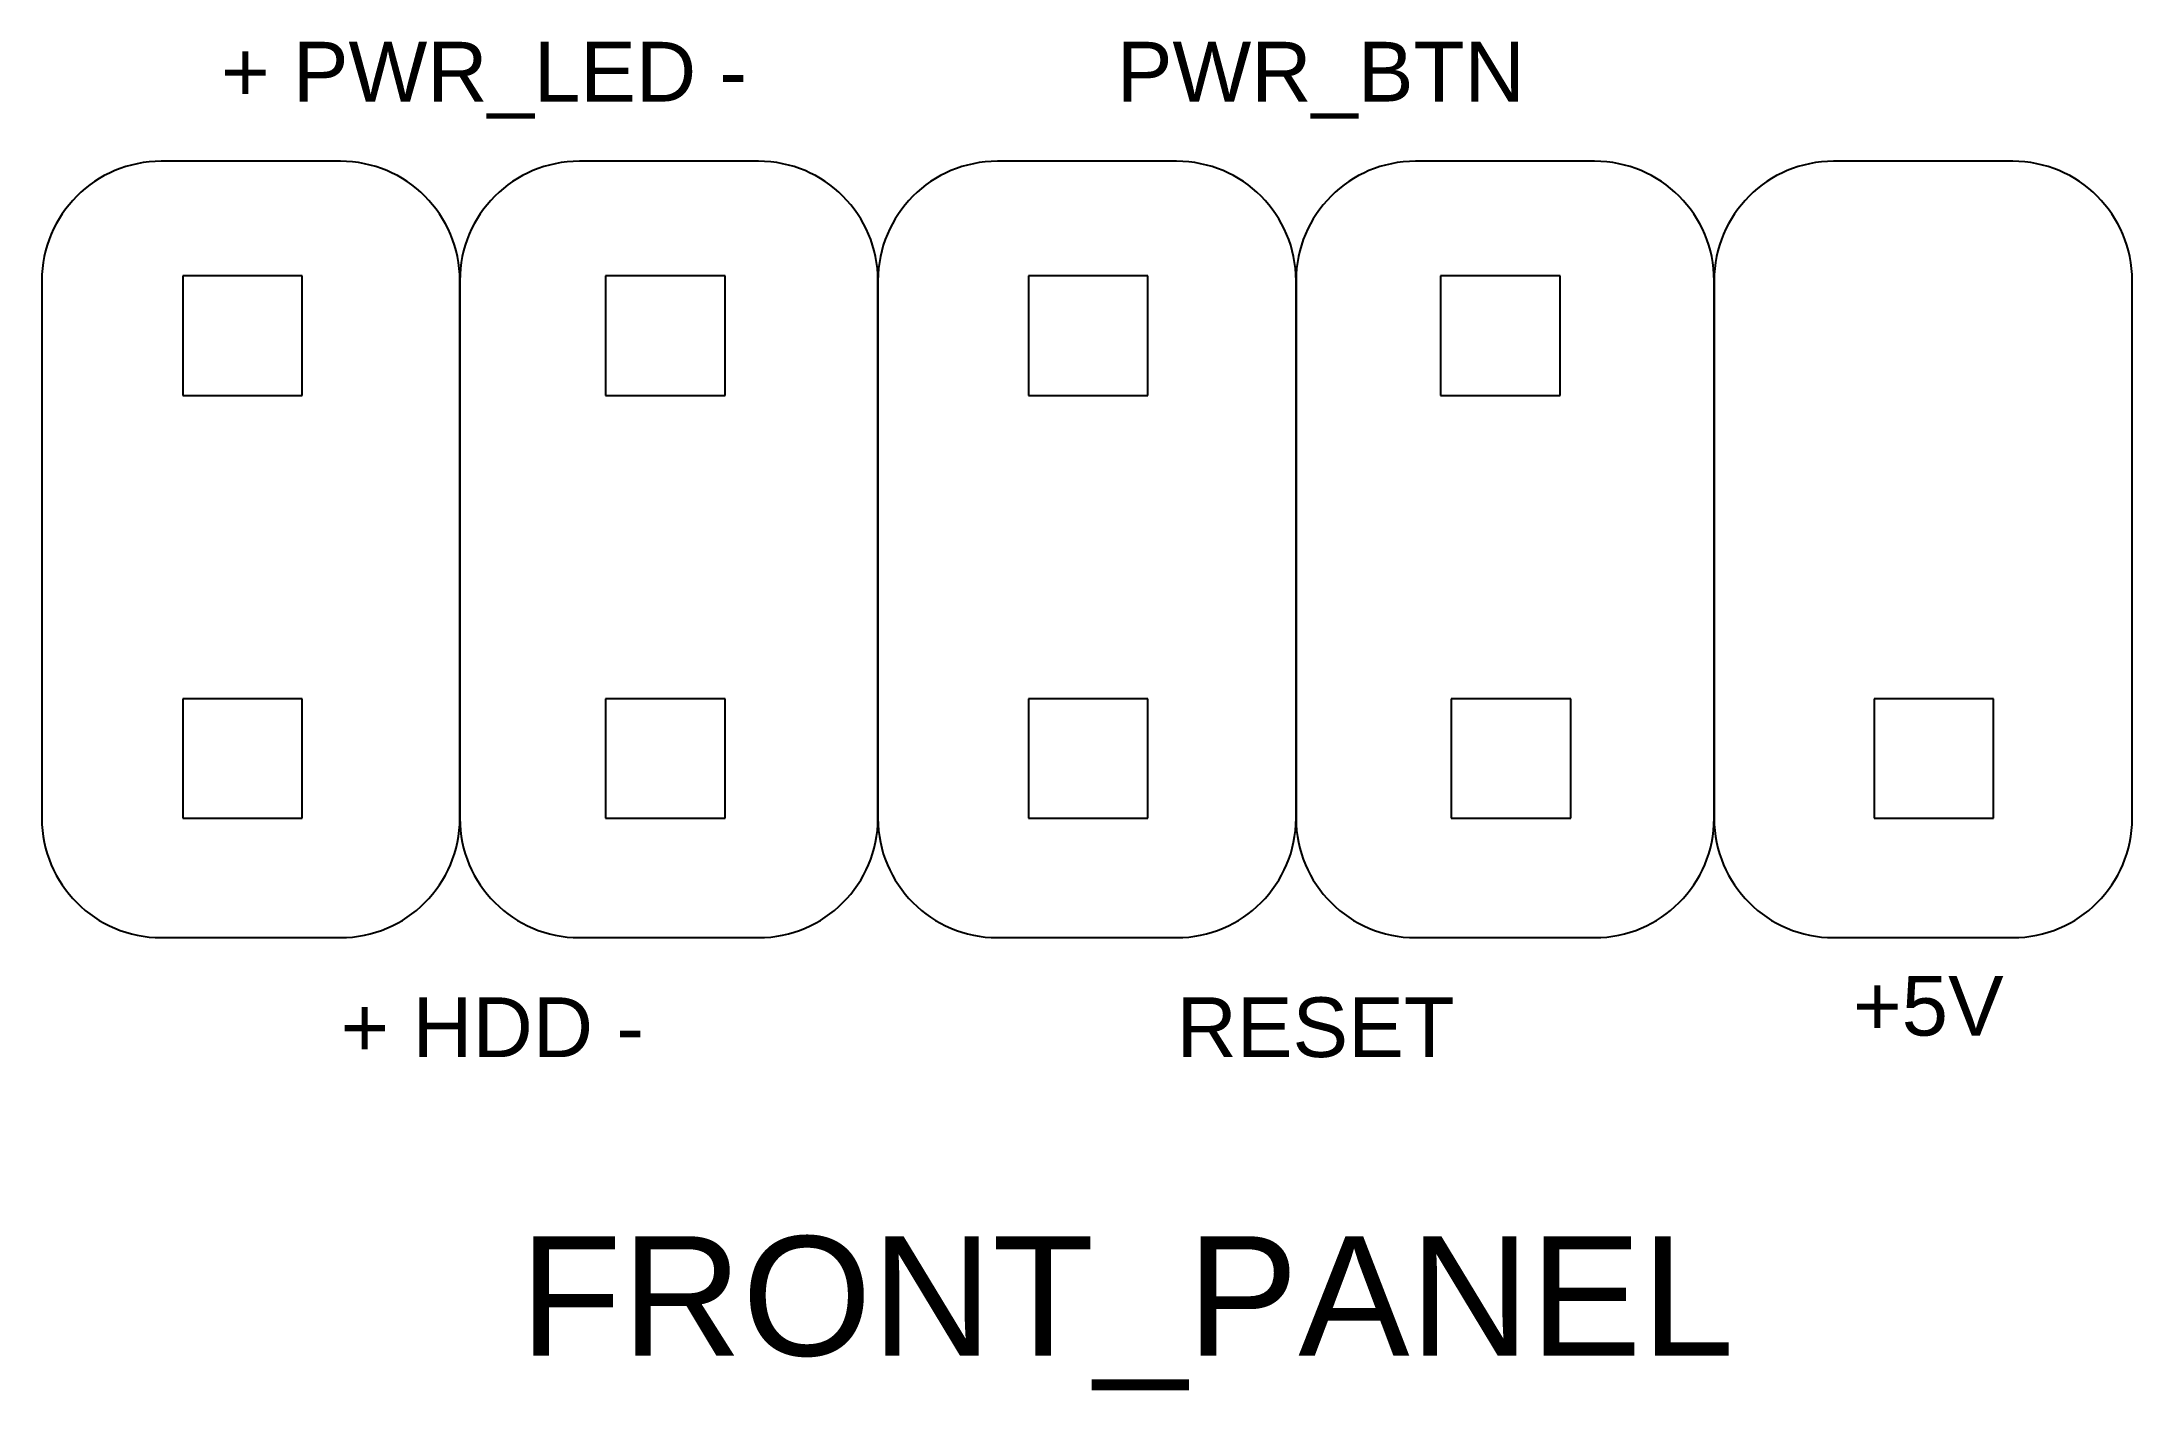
# Model space of a CAD drawing. Header units: millimetres. Extents: x 10.5 to 28, y 4.2 to 15.5.
import ezdxf

# ---------------------------------------------------------------- set-up
doc = ezdxf.new("R2010")
doc.units = ezdxf.units.MM
doc.layers.add('carcasa', color=7, linetype='Continuous', true_color=0x4b4126)
doc.layers.add('marcaje', color=130, linetype='Continuous')
doc.layers.add('pini', color=2, linetype='Continuous')
doc.styles.get("Standard").update_dxf_attribs({"font": 'arial.ttf'})

msp = doc.modelspace()

# ---------------------------------------------------------------- linework, layer by layer
at = {"layer": 'carcasa'}
for p, q in [((13, 14.5), (11.5, 14.5)), ((16.5, 14.5), (15, 14.5)), ((20, 14.5), (18.5, 14.5)), ((23.5, 14.5), (22, 14.5)), ((27, 14.5), (25.5, 14.5)), ((10.5, 13.5), (10.5, 9)), ((14, 9), (14, 13.5)), ((14, 13.5), (14, 9)), ((17.5, 9), (17.5, 13.5)), ((17.5, 13.5), (17.5, 9)), ((21, 9), (21, 13.5)), ((21, 13.5), (21, 9)), ((24.5, 9), (24.5, 13.5)), ((24.5, 13.5), (24.5, 9)), ((28, 9), (28, 13.5)), ((11.5, 8), (13, 8)), ((15, 8), (16.5, 8)), ((18.5, 8), (20, 8)), ((22, 8), (23.5, 8)), ((25.5, 8), (27, 8))]:
    msp.add_line(p, q, dxfattribs=at)
for centre, start, end in [((11.5, 13.5), 90, 180), ((13, 13.5), 0, 90), ((15, 13.5), 90, 180), ((16.5, 13.5), 0, 90), ((18.5, 13.5), 90, 180), ((20, 13.5), 0, 90), ((22, 13.5), 90, 180), ((23.5, 13.5), 0, 90), ((25.5, 13.5), 90, 180), ((27, 13.5), 0, 90), ((11.5, 9), 180, 270), ((13, 9), 270, 0), ((15, 9), 180, 270), ((16.5, 9), 270, 0), ((18.5, 9), 180, 270), ((20, 9), 270, 0), ((22, 9), 180, 270), ((23.5, 9), 270, 360), ((25.5, 9), 180, 270), ((27, 9), 270, 0)]:
    msp.add_arc(centre, 1, start, end, dxfattribs=at)
at = {"layer": 'pini'}
for p, q in [((11.68, 13.54), (11.68, 12.54)), ((12.68, 13.54), (11.68, 13.54)), ((12.68, 12.54), (12.68, 13.54)), ((15.22, 13.54), (15.22, 12.54)), ((16.22, 13.54), (15.22, 13.54)), ((16.22, 12.54), (16.22, 13.54)), ((18.76, 13.54), (18.76, 12.54)), ((19.76, 13.54), (18.76, 13.54)), ((19.76, 12.54), (19.76, 13.54)), ((22.21, 13.54), (22.21, 12.54)), ((23.21, 13.54), (22.21, 13.54)), ((23.21, 12.54), (23.21, 13.54)), ((11.68, 12.54), (12.68, 12.54)), ((15.22, 12.54), (16.22, 12.54)), ((18.76, 12.54), (19.76, 12.54)), ((22.21, 12.54), (23.21, 12.54)), ((11.68, 10), (11.68, 9)), ((12.68, 10), (11.68, 10)), ((12.68, 9), (12.68, 10)), ((15.22, 10), (15.22, 9)), ((16.22, 10), (15.22, 10)), ((16.22, 9), (16.22, 10)), ((18.76, 10), (18.76, 9)), ((19.76, 10), (18.76, 10)), ((19.76, 9), (19.76, 10)), ((22.3, 10), (22.3, 9)), ((23.3, 10), (22.3, 10)), ((23.3, 9), (23.3, 10)), ((25.84, 10), (25.84, 9)), ((26.84, 10), (25.84, 10)), ((26.84, 9), (26.84, 10)), ((11.68, 9), (12.68, 9)), ((15.22, 9), (16.22, 9)), ((18.76, 9), (19.76, 9)), ((22.3, 9), (23.3, 9)), ((25.84, 9), (26.84, 9))]:
    msp.add_line(p, q, dxfattribs=at)

# ---------------------------------------------------------------- texts
msp.add_text('FRONT_PANEL', height=1).set_placement((14.5, 4.5))
at = {"layer": 'marcaje'}
for s, p in [('+ PWR_LED -', (12, 15)), ('PWR_BTN', (19.5, 15)), ('+5V', (25.662, 7.18)), ('+ HDD -', (13, 7)), ('RESET', (20, 7))]:
    msp.add_text(s, height=0.5, dxfattribs=at).set_placement(p)

doc.saveas('drawing.dxf')
